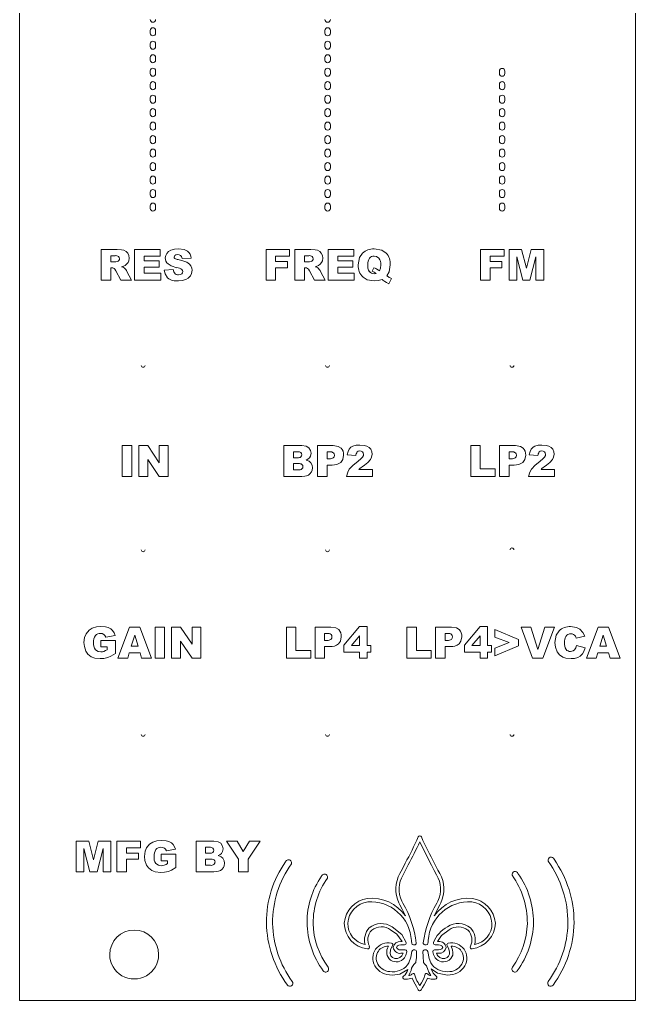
# Model space of a CAD drawing. Header units: millimetres. Extents: x 85 to 125, y -208 to -80.
# Drawn here: x 84.8 to 125.1, y -208.3 to -144.2 of the extents above; entities that cross this region are included whole.
import ezdxf

# ---------------------------------------------------------------- set-up
doc = ezdxf.new("R2010")
doc.units = ezdxf.units.MM

msp = doc.modelspace()

# ---------------------------------------------------------------- linework, layer by layer
at = {"color": 7, "linetype": 'Continuous', "lineweight": 15}
for p, q in [((84.806, -208.329), (84.806, -79.826)), ((125.107, -79.826), (125.107, -208.329)), ((93.356, -145.049), (93.356, -144.873)), ((93.709, -144.873), (93.709, -145.049)), ((104.792, -145.049), (104.792, -144.873)), ((105.145, -144.873), (105.145, -145.049)), ((93.356, -145.932), (93.356, -145.755)), ((93.709, -145.755), (93.709, -145.932)), ((104.792, -145.932), (104.792, -145.755)), ((105.145, -145.755), (105.145, -145.932)), ((93.356, -146.814), (93.356, -146.637)), ((93.709, -146.637), (93.709, -146.814)), ((104.792, -146.814), (104.792, -146.637)), ((105.145, -146.637), (105.145, -146.814)), ((93.356, -147.696), (93.356, -147.52)), ((93.709, -147.52), (93.709, -147.696)), ((104.792, -147.696), (104.792, -147.52)), ((105.145, -147.52), (105.145, -147.696)), ((116.208, -147.696), (116.208, -147.535)), ((116.561, -147.535), (116.561, -147.696)), ((93.356, -148.578), (93.356, -148.402)), ((93.709, -148.402), (93.709, -148.578)), ((104.792, -148.578), (104.792, -148.402)), ((105.145, -148.402), (105.145, -148.578)), ((116.208, -148.578), (116.208, -148.402)), ((116.561, -148.402), (116.561, -148.578)), ((93.356, -149.461), (93.356, -149.284)), ((93.709, -149.284), (93.709, -149.461)), ((104.792, -149.461), (104.792, -149.284)), ((105.145, -149.284), (105.145, -149.461)), ((116.208, -149.461), (116.208, -149.284)), ((116.561, -149.284), (116.561, -149.461)), ((93.356, -150.343), (93.356, -150.166)), ((93.709, -150.166), (93.709, -150.343)), ((104.792, -150.343), (104.792, -150.166)), ((105.145, -150.166), (105.145, -150.343)), ((116.208, -150.343), (116.208, -150.166)), ((116.561, -150.166), (116.561, -150.343)), ((93.356, -151.225), (93.356, -151.048)), ((93.709, -151.048), (93.709, -151.225)), ((104.792, -151.225), (104.792, -151.048)), ((105.145, -151.048), (105.145, -151.225)), ((116.208, -151.225), (116.208, -151.048)), ((116.561, -151.048), (116.561, -151.225)), ((93.356, -152.107), (93.356, -151.931)), ((93.709, -151.931), (93.709, -152.107)), ((104.792, -152.107), (104.792, -151.931)), ((105.145, -151.931), (105.145, -152.107)), ((116.208, -152.107), (116.208, -151.931)), ((116.561, -151.931), (116.561, -152.107)), ((93.356, -152.989), (93.356, -152.813)), ((93.709, -152.813), (93.709, -152.989)), ((104.792, -152.989), (104.792, -152.813)), ((105.145, -152.813), (105.145, -152.989)), ((116.208, -152.989), (116.208, -152.813)), ((116.561, -152.813), (116.561, -152.989)), ((93.356, -153.871), (93.356, -153.695)), ((93.709, -153.695), (93.709, -153.871)), ((104.792, -153.871), (104.792, -153.695)), ((105.145, -153.695), (105.145, -153.871)), ((116.208, -153.871), (116.208, -153.695)), ((116.561, -153.695), (116.561, -153.871)), ((93.356, -154.754), (93.356, -154.577)), ((93.709, -154.577), (93.709, -154.754)), ((104.792, -154.754), (104.792, -154.577)), ((105.145, -154.577), (105.145, -154.754)), ((116.208, -154.754), (116.208, -154.577)), ((116.561, -154.577), (116.561, -154.754)), ((93.356, -155.636), (93.356, -155.46)), ((93.709, -155.46), (93.709, -155.636)), ((104.792, -155.636), (104.792, -155.46)), ((105.145, -155.46), (105.145, -155.636)), ((116.208, -155.636), (116.208, -155.46)), ((116.561, -155.46), (116.561, -155.636)), ((93.356, -156.518), (93.356, -156.342)), ((93.709, -156.342), (93.709, -156.518)), ((104.792, -156.518), (104.792, -156.342)), ((105.145, -156.342), (105.145, -156.518)), ((116.208, -156.518), (116.208, -156.342)), ((116.561, -156.342), (116.561, -156.518)), ((90.149, -159.203), (91.19, -159.203)), ((90.149, -161.223), (90.149, -159.203)), ((90.776, -159.611), (90.776, -160.021)), ((91.051, -159.611), (90.776, -159.611)), ((92.335, -159.203), (94.008, -159.203)), ((92.335, -161.223), (92.335, -159.203)), ((92.961, -159.634), (92.961, -159.955)), ((94.008, -159.634), (92.961, -159.634)), ((94.008, -159.203), (94.008, -159.634)), ((100.934, -159.203), (102.478, -159.203)), ((100.934, -161.223), (100.934, -159.203)), ((101.561, -159.637), (101.561, -159.99)), ((102.478, -159.637), (101.561, -159.637)), ((102.478, -159.203), (102.478, -159.637)), ((102.822, -159.203), (103.863, -159.203)), ((102.822, -161.223), (102.822, -159.203)), ((103.449, -159.611), (103.449, -160.021)), ((103.724, -159.611), (103.449, -159.611)), ((105.008, -159.203), (106.681, -159.203)), ((105.008, -161.223), (105.008, -159.203)), ((105.634, -159.634), (105.634, -159.955)), ((106.681, -159.634), (105.634, -159.634)), ((106.681, -159.203), (106.681, -159.634)), ((114.965, -159.203), (116.508, -159.203)), ((114.965, -161.223), (114.965, -159.203)), ((115.592, -159.637), (115.592, -159.99)), ((116.508, -159.637), (115.592, -159.637)), ((116.508, -159.203), (116.508, -159.637)), ((116.838, -159.203), (117.659, -159.203)), ((116.838, -161.223), (116.838, -159.203)), ((117.349, -159.682), (117.349, -161.223)), ((117.742, -161.223), (117.349, -159.682)), ((117.659, -159.203), (117.975, -160.432)), ((117.975, -160.432), (118.29, -159.203)), ((118.599, -159.682), (118.205, -161.223)), ((118.29, -159.203), (119.11, -159.203)), ((118.599, -161.223), (118.599, -159.682)), ((119.11, -159.203), (119.11, -161.223)), ((90.776, -160.021), (91.04, -160.021)), ((90.776, -160.403), (90.776, -161.223)), ((90.831, -160.403), (90.776, -160.403)), ((92.961, -159.955), (93.932, -159.955)), ((92.961, -160.367), (92.961, -160.765)), ((93.932, -160.367), (92.961, -160.367)), ((93.932, -159.955), (93.932, -160.367)), ((96.032, -159.77), (95.444, -159.805)), ((101.561, -159.99), (102.344, -159.99)), ((101.561, -160.397), (101.561, -161.223)), ((102.344, -160.397), (101.561, -160.397)), ((102.344, -159.99), (102.344, -160.397)), ((103.449, -160.021), (103.713, -160.021)), ((103.449, -160.403), (103.449, -161.223)), ((103.504, -160.403), (103.449, -160.403)), ((105.634, -159.955), (106.605, -159.955)), ((105.634, -160.367), (105.634, -160.765)), ((106.605, -160.367), (105.634, -160.367)), ((106.605, -159.955), (106.605, -160.367)), ((115.592, -159.99), (116.375, -159.99)), ((115.592, -160.397), (115.592, -161.223)), ((116.375, -160.397), (115.592, -160.397)), ((116.375, -159.99), (116.375, -160.397)), ((91.431, -161.223), (91.097, -160.606)), ((91.834, -160.638), (92.136, -161.223)), ((92.961, -160.765), (94.038, -160.765)), ((94.038, -160.765), (94.038, -161.223)), ((94.266, -160.555), (94.859, -160.517)), ((104.104, -161.223), (103.77, -160.606)), ((104.507, -160.638), (104.809, -161.223)), ((105.634, -160.765), (106.711, -160.765)), ((106.711, -160.765), (106.711, -161.223)), ((107.888, -160.634), (107.986, -160.41)), ((90.776, -161.223), (90.149, -161.223)), ((92.136, -161.223), (91.431, -161.223)), ((94.038, -161.223), (92.335, -161.223)), ((101.561, -161.223), (100.934, -161.223)), ((103.449, -161.223), (102.822, -161.223)), ((104.809, -161.223), (104.104, -161.223)), ((106.711, -161.223), (105.008, -161.223)), ((109.139, -161.1), (108.966, -161.45)), ((115.592, -161.223), (114.965, -161.223)), ((117.349, -161.223), (116.838, -161.223)), ((118.205, -161.223), (117.742, -161.223)), ((119.11, -161.223), (118.599, -161.223)), ((91.528, -172.034), (92.153, -172.034)), ((91.528, -174.054), (91.528, -172.034)), ((92.153, -172.034), (92.153, -174.054)), ((92.605, -172.034), (93.188, -172.034)), ((92.605, -174.054), (92.605, -172.034)), ((93.188, -172.034), (93.949, -173.152)), ((93.949, -172.034), (94.537, -172.034)), ((93.949, -173.152), (93.949, -172.034)), ((94.537, -172.034), (94.537, -174.054)), ((102.108, -172.034), (103.277, -172.034)), ((102.108, -174.054), (102.108, -172.034)), ((102.738, -172.444), (102.738, -172.827)), ((103.014, -172.444), (102.738, -172.444)), ((104.3, -172.034), (105.337, -172.034)), ((104.3, -174.054), (104.3, -172.034)), ((104.927, -172.445), (104.927, -172.896)), ((105.104, -172.445), (104.927, -172.445)), ((114.334, -172.034), (114.958, -172.034)), ((114.334, -174.054), (114.334, -172.034)), ((114.958, -172.034), (114.958, -173.557)), ((116.213, -172.034), (117.251, -172.034)), ((116.213, -174.054), (116.213, -172.034)), ((116.84, -172.445), (116.84, -172.896)), ((117.018, -172.445), (116.84, -172.445)), ((93.192, -172.945), (93.192, -174.054)), ((93.949, -174.054), (93.192, -172.945)), ((102.738, -172.827), (103.01, -172.827)), ((102.738, -173.211), (102.738, -173.62)), ((103.055, -173.211), (102.738, -173.211)), ((104.927, -172.896), (105.08, -172.896)), ((106.812, -172.69), (106.25, -172.645)), ((116.84, -172.896), (116.993, -172.896)), ((118.726, -172.69), (118.163, -172.645)), ((102.738, -173.62), (103.057, -173.62)), ((104.927, -173.305), (104.927, -174.054)), ((105.268, -173.305), (104.927, -173.305)), ((107.016, -173.597), (107.892, -173.597)), ((107.892, -173.597), (107.892, -174.054)), ((114.958, -173.557), (115.932, -173.557)), ((115.932, -173.557), (115.932, -174.054)), ((116.84, -173.305), (116.84, -174.054)), ((117.182, -173.305), (116.84, -173.305)), ((118.93, -173.597), (119.806, -173.597)), ((119.806, -173.597), (119.806, -174.054)), ((92.153, -174.054), (91.528, -174.054)), ((93.192, -174.054), (92.605, -174.054)), ((94.537, -174.054), (93.949, -174.054)), ((103.186, -174.054), (102.108, -174.054)), ((104.927, -174.054), (104.3, -174.054)), ((107.892, -174.054), (106.208, -174.054)), ((115.932, -174.054), (114.334, -174.054)), ((116.84, -174.054), (116.213, -174.054)), ((119.806, -174.054), (118.122, -174.054)), ((91.245, -185.935), (92.005, -183.915)), ((92.005, -183.915), (92.685, -183.915)), ((92.685, -183.915), (93.445, -185.935)), ((93.668, -183.915), (94.293, -183.915)), ((93.668, -185.935), (93.668, -183.915)), ((94.293, -183.915), (94.293, -185.935)), ((94.745, -183.915), (95.328, -183.915)), ((94.745, -185.935), (94.745, -183.915)), ((95.328, -183.915), (96.089, -185.032)), ((96.089, -183.915), (96.677, -183.915)), ((96.089, -185.032), (96.089, -183.915)), ((96.677, -183.915), (96.677, -185.935)), ((102.264, -183.915), (102.888, -183.915)), ((102.264, -185.935), (102.264, -183.915)), ((102.888, -183.915), (102.888, -185.437)), ((104.143, -183.915), (105.181, -183.915)), ((104.143, -185.935), (104.143, -183.915)), ((106.035, -185.096), (107.058, -183.88)), ((107.058, -183.88), (107.547, -183.88)), ((107.547, -183.88), (107.547, -185.122)), ((110.153, -183.915), (110.777, -183.915)), ((110.153, -185.935), (110.153, -183.915)), ((110.777, -183.915), (110.777, -185.437)), ((112.033, -183.915), (113.07, -183.915)), ((112.033, -185.935), (112.033, -183.915)), ((113.925, -185.096), (114.947, -183.88)), ((114.947, -183.88), (115.437, -183.88)), ((115.437, -183.88), (115.437, -185.122)), ((115.898, -184.069), (117.465, -184.72)), ((115.898, -184.559), (115.898, -184.069)), ((118.384, -185.935), (117.621, -183.915)), ((117.621, -183.915), (118.273, -183.915)), ((118.273, -183.915), (118.728, -185.369)), ((118.728, -185.369), (119.177, -183.915)), ((119.81, -183.915), (119.06, -185.935)), ((119.177, -183.915), (119.81, -183.915)), ((121.911, -185.935), (122.67, -183.915)), ((122.67, -183.915), (123.351, -183.915)), ((123.351, -183.915), (124.11, -185.935)), ((90.113, -184.783), (91.077, -184.783)), ((90.113, -185.203), (90.113, -184.783)), ((91.05, -184.452), (90.447, -184.56)), ((91.077, -184.783), (91.077, -185.644)), ((92.337, -184.438), (92.117, -185.165)), ((92.56, -185.165), (92.337, -184.438)), ((104.77, -184.325), (104.77, -184.776)), ((104.948, -184.325), (104.77, -184.325)), ((104.77, -184.776), (104.923, -184.776)), ((107.058, -184.486), (106.518, -185.122)), ((107.058, -185.122), (107.058, -184.486)), ((112.66, -184.325), (112.66, -184.776)), ((112.838, -184.325), (112.66, -184.325)), ((112.66, -184.776), (112.813, -184.776)), ((114.947, -184.486), (114.407, -185.122)), ((114.947, -185.122), (114.947, -184.486)), ((116.85, -184.925), (115.898, -184.559)), ((117.465, -184.72), (117.465, -185.129)), ((121.791, -184.509), (121.239, -184.631)), ((123.003, -184.438), (122.782, -185.165)), ((123.226, -185.165), (123.003, -184.438)), ((90.53, -185.203), (90.113, -185.203)), ((90.53, -185.393), (90.53, -185.203)), ((92.117, -185.165), (92.56, -185.165)), ((95.333, -184.826), (95.333, -185.935)), ((96.089, -185.935), (95.333, -184.826)), ((104.77, -185.185), (104.77, -185.935)), ((105.112, -185.185), (104.77, -185.185)), ((106.035, -185.557), (106.035, -185.096)), ((106.518, -185.122), (107.058, -185.122)), ((107.547, -185.122), (107.8, -185.122)), ((107.8, -185.122), (107.8, -185.557)), ((112.66, -185.185), (112.66, -185.935)), ((113.002, -185.185), (112.66, -185.185)), ((113.925, -185.557), (113.925, -185.096)), ((114.407, -185.122), (114.947, -185.122)), ((115.437, -185.122), (115.69, -185.122)), ((115.69, -185.122), (115.69, -185.557)), ((115.898, -185.293), (116.85, -184.925)), ((117.465, -185.129), (115.898, -185.779)), ((115.898, -185.779), (115.898, -185.293)), ((121.263, -185.108), (121.81, -185.273)), ((122.782, -185.165), (123.226, -185.165)), ((91.883, -185.935), (91.245, -185.935)), ((91.981, -185.601), (91.883, -185.935)), ((92.69, -185.601), (91.981, -185.601)), ((92.791, -185.935), (92.69, -185.601)), ((93.445, -185.935), (92.791, -185.935)), ((94.293, -185.935), (93.668, -185.935)), ((95.333, -185.935), (94.745, -185.935)), ((96.677, -185.935), (96.089, -185.935)), ((103.862, -185.935), (102.264, -185.935)), ((102.888, -185.437), (103.862, -185.437)), ((103.862, -185.437), (103.862, -185.935)), ((104.77, -185.935), (104.143, -185.935)), ((107.058, -185.557), (106.035, -185.557)), ((107.058, -185.935), (107.058, -185.557)), ((107.547, -185.935), (107.058, -185.935)), ((107.547, -185.557), (107.547, -185.935)), ((107.8, -185.557), (107.547, -185.557)), ((111.752, -185.935), (110.153, -185.935)), ((110.777, -185.437), (111.752, -185.437)), ((111.752, -185.437), (111.752, -185.935)), ((112.66, -185.935), (112.033, -185.935)), ((114.947, -185.557), (113.925, -185.557)), ((114.947, -185.935), (114.947, -185.557)), ((115.437, -185.935), (114.947, -185.935)), ((115.437, -185.557), (115.437, -185.935)), ((115.69, -185.557), (115.437, -185.557)), ((119.06, -185.935), (118.384, -185.935)), ((122.548, -185.935), (121.911, -185.935)), ((122.646, -185.601), (122.548, -185.935)), ((123.355, -185.601), (122.646, -185.601)), ((123.456, -185.935), (123.355, -185.601)), ((124.11, -185.935), (123.456, -185.935)), ((88.505, -197.906), (89.326, -197.906)), ((88.505, -199.926), (88.505, -197.906)), ((89.326, -197.906), (89.643, -199.135)), ((89.643, -199.135), (89.957, -197.906)), ((89.957, -197.906), (90.778, -197.906)), ((90.778, -197.906), (90.778, -199.926)), ((91.179, -197.906), (92.722, -197.906)), ((91.179, -199.926), (91.179, -197.906)), ((92.722, -197.906), (92.722, -198.34)), ((96.352, -197.906), (97.52, -197.906)), ((96.352, -199.926), (96.352, -197.906)), ((98.342, -197.906), (99.035, -197.906)), ((99.128, -199.08), (98.342, -197.906)), ((99.035, -197.906), (99.442, -198.588)), ((99.442, -198.588), (99.85, -197.906)), ((100.54, -197.906), (99.754, -199.08)), ((99.85, -197.906), (100.54, -197.906)), ((89.016, -198.386), (89.016, -199.926)), ((89.41, -199.926), (89.016, -198.386)), ((90.266, -198.386), (89.872, -199.926)), ((90.266, -199.926), (90.266, -198.386)), ((91.806, -198.34), (91.806, -198.693)), ((92.722, -198.34), (91.806, -198.34)), ((91.806, -198.693), (92.588, -198.693)), ((92.588, -198.693), (92.588, -199.101)), ((94.074, -198.774), (95.038, -198.774)), ((94.074, -199.195), (94.074, -198.774)), ((95.011, -198.444), (94.409, -198.551)), ((95.038, -198.774), (95.038, -199.636)), ((96.982, -198.316), (96.982, -198.699)), ((97.257, -198.316), (96.982, -198.316)), ((96.982, -198.699), (97.253, -198.699)), ((91.806, -199.101), (91.806, -199.926)), ((92.588, -199.101), (91.806, -199.101)), ((94.491, -199.195), (94.074, -199.195)), ((94.491, -199.385), (94.491, -199.195)), ((96.982, -199.083), (96.982, -199.492)), ((97.298, -199.083), (96.982, -199.083)), ((96.982, -199.492), (97.3, -199.492)), ((99.128, -199.926), (99.128, -199.08)), ((99.754, -199.08), (99.754, -199.926)), ((89.016, -199.926), (88.505, -199.926)), ((89.872, -199.926), (89.41, -199.926)), ((90.778, -199.926), (90.266, -199.926)), ((91.806, -199.926), (91.179, -199.926)), ((97.429, -199.926), (96.352, -199.926)), ((99.754, -199.926), (99.128, -199.926)), ((109.691, -202.078), (109.618, -201.944)), ((109.812, -201.84), (109.885, -201.973)), ((112.114, -201.971), (112.185, -201.84)), ((112.379, -201.944), (112.307, -202.076)), ((109.755, -204.476), (109.837, -204.476)), ((112.163, -204.476), (112.224, -204.476)), ((109.999, -204.696), (109.755, -204.696)), ((109.755, -205.029), (110.047, -205.029)), ((109.904, -205.249), (109.755, -205.249)), ((110.655, -204.696), (110.577, -204.696)), ((110.585, -205.029), (110.677, -205.029)), ((111.308, -205.029), (111.415, -205.029)), ((111.422, -204.696), (111.333, -204.696)), ((111.952, -205.029), (112.224, -205.029)), ((112.224, -204.696), (112.001, -204.696)), ((112.224, -205.249), (112.096, -205.249)), ((110.989, -207.704), (110.988, -207.704)), ((125.107, -208.329), (84.806, -208.329))]:
    msp.add_line(p, q, dxfattribs=at)
at = {"color": 7, "linetype": 'Continuous', "lineweight": 15, "flags": 128}
for points in [[(91.19, -159.203), (91.471, -159.218), (91.632, -159.252)], [(91.632, -159.252), (91.785, -159.334), (91.879, -159.436)], [(91.879, -159.436), (91.954, -159.605), (91.973, -159.764)], [(91.973, -159.764), (91.95, -159.937), (91.901, -160.054)], [(94.341, -159.759), (94.37, -159.59), (94.432, -159.465)], [(94.432, -159.465), (94.561, -159.329), (94.703, -159.247)], [(94.703, -159.247), (94.948, -159.184), (95.2, -159.168)], [(95.138, -159.544), (95.033, -159.559), (94.974, -159.591)], [(95.345, -159.606), (95.243, -159.556), (95.138, -159.544)], [(95.2, -159.168), (95.576, -159.213), (95.79, -159.312)], [(95.444, -159.805), (95.401, -159.675), (95.345, -159.606)], [(103.863, -159.203), (104.144, -159.218), (104.305, -159.252)], [(104.305, -159.252), (104.458, -159.334), (104.552, -159.436)], [(104.552, -159.436), (104.627, -159.605), (104.645, -159.764)], [(104.645, -159.764), (104.623, -159.937), (104.574, -160.054)], [(106.969, -160.22), (107.055, -159.731), (107.244, -159.445)], [(108.324, -159.772), (108.17, -159.666), (108.011, -159.641)], [(108.012, -159.168), (108.504, -159.253), (108.789, -159.438)], [(90.984, -160.45), (90.903, -160.412), (90.831, -160.403)], [(91.04, -160.021), (91.112, -160.013), (91.205, -159.994)], [(91.205, -159.994), (91.267, -159.968), (91.306, -159.93)], [(91.306, -159.93), (91.338, -159.868), (91.346, -159.813)], [(91.704, -160.251), (91.595, -160.3), (91.484, -160.331)], [(91.484, -160.331), (91.59, -160.373), (91.647, -160.406)], [(91.901, -160.054), (91.804, -160.176), (91.704, -160.251)], [(95.103, -160.395), (94.717, -160.272), (94.518, -160.149)], [(95.174, -159.864), (95.559, -159.964), (95.76, -160.043)], [(95.76, -160.043), (95.928, -160.157), (96.018, -160.267)], [(96.018, -160.267), (96.083, -160.426), (96.098, -160.566)], [(103.657, -160.45), (103.576, -160.412), (103.504, -160.403)], [(103.713, -160.021), (103.785, -160.013), (103.878, -159.994)], [(103.878, -159.994), (103.94, -159.968), (103.979, -159.93)], [(103.979, -159.93), (104.011, -159.868), (104.018, -159.813)], [(104.377, -160.251), (104.268, -160.3), (104.157, -160.331)], [(104.157, -160.331), (104.263, -160.373), (104.32, -160.406)], [(104.574, -160.054), (104.477, -160.176), (104.377, -160.251)], [(108.363, -160.608), (108.423, -160.417), (108.438, -160.209)], [(109.062, -160.211), (108.993, -160.657), (108.842, -160.928)], [(91.097, -160.606), (91.031, -160.498), (90.984, -160.45)], [(91.647, -160.406), (91.695, -160.451), (91.747, -160.512)], [(91.747, -160.512), (91.806, -160.591), (91.834, -160.638)], [(94.49, -161.059), (94.322, -160.803), (94.266, -160.555)], [(94.859, -160.517), (94.894, -160.658), (94.938, -160.738)], [(95.214, -160.86), (95.344, -160.841), (95.42, -160.798)], [(95.492, -160.652), (95.47, -160.57), (95.423, -160.512)], [(95.991, -160.924), (95.844, -161.083), (95.69, -161.173)], [(96.098, -160.566), (96.065, -160.774), (95.991, -160.924)], [(103.77, -160.606), (103.704, -160.498), (103.657, -160.45)], [(104.32, -160.406), (104.368, -160.451), (104.42, -160.512)], [(104.42, -160.512), (104.479, -160.591), (104.507, -160.638)], [(108.009, -161.257), (107.555, -161.182), (107.283, -161.018)], [(108.136, -160.778), (108.02, -160.695), (107.888, -160.634)], [(107.986, -160.41), (108.067, -160.429), (108.115, -160.447)], [(108.016, -160.79), (108.085, -160.786), (108.136, -160.778)], [(108.115, -160.447), (108.194, -160.494), (108.295, -160.563)], [(108.295, -160.563), (108.332, -160.588), (108.363, -160.608)], [(108.842, -160.928), (108.947, -161), (108.995, -161.03)], [(108.995, -161.03), (109.066, -161.067), (109.139, -161.1)], [(95.69, -161.173), (95.443, -161.241), (95.204, -161.257)], [(108.527, -161.168), (108.263, -161.24), (108.009, -161.257)], [(108.707, -161.299), (108.587, -161.215), (108.527, -161.168)], [(108.966, -161.45), (108.82, -161.372), (108.707, -161.299)], [(103.277, -172.034), (103.562, -172.08), (103.726, -172.179)], [(103.726, -172.179), (103.852, -172.363), (103.882, -172.537)], [(103.882, -172.537), (103.847, -172.722), (103.77, -172.845)], [(105.337, -172.034), (105.664, -172.085), (105.845, -172.196)], [(105.406, -172.672), (105.386, -172.575), (105.343, -172.511)], [(106.25, -172.645), (106.304, -172.412), (106.371, -172.275)], [(106.371, -172.275), (106.492, -172.145), (106.62, -172.071)], [(106.62, -172.071), (106.838, -172.014), (107.064, -172)], [(107.079, -172.384), (106.971, -172.405), (106.903, -172.452)], [(107.064, -172), (107.355, -172.021), (107.525, -172.067)], [(107.251, -172.45), (107.163, -172.397), (107.079, -172.384)], [(107.319, -172.608), (107.297, -172.513), (107.251, -172.45)], [(107.525, -172.067), (107.687, -172.166), (107.784, -172.275)], [(107.878, -172.588), (107.845, -172.79), (107.77, -172.941)], [(107.784, -172.275), (107.86, -172.442), (107.878, -172.588)], [(117.251, -172.034), (117.577, -172.085), (117.759, -172.196)], [(117.32, -172.672), (117.3, -172.575), (117.257, -172.511)], [(118.163, -172.645), (118.218, -172.412), (118.285, -172.275)], [(118.285, -172.275), (118.406, -172.145), (118.533, -172.071)], [(118.533, -172.071), (118.752, -172.014), (118.978, -172)], [(118.993, -172.384), (118.885, -172.405), (118.817, -172.452)], [(118.978, -172), (119.268, -172.021), (119.439, -172.067)], [(119.164, -172.45), (119.077, -172.397), (118.993, -172.384)], [(119.233, -172.608), (119.211, -172.513), (119.164, -172.45)], [(119.439, -172.067), (119.601, -172.166), (119.698, -172.275)], [(119.792, -172.588), (119.758, -172.79), (119.684, -172.941)], [(119.698, -172.275), (119.774, -172.442), (119.792, -172.588)], [(103.77, -172.845), (103.665, -172.929), (103.553, -172.98)], [(103.553, -172.98), (103.76, -173.062), (103.873, -173.159)], [(103.873, -173.159), (103.956, -173.323), (103.976, -173.48)], [(106.014, -172.654), (105.956, -172.955), (105.83, -173.133)], [(106.384, -173.585), (106.629, -173.314), (106.934, -173.066)], [(106.934, -173.066), (107.155, -172.889), (107.25, -172.788)], [(107.25, -172.788), (107.306, -172.685), (107.319, -172.608)], [(107.77, -172.941), (107.594, -173.14), (107.377, -173.31)], [(117.928, -172.654), (117.87, -172.955), (117.744, -173.133)], [(118.298, -173.585), (118.543, -173.314), (118.848, -173.066)], [(118.848, -173.066), (119.069, -172.889), (119.164, -172.788)], [(119.164, -172.788), (119.219, -172.685), (119.233, -172.608)], [(119.684, -172.941), (119.507, -173.14), (119.291, -173.31)], [(103.284, -173.563), (103.337, -173.487), (103.35, -173.41)], [(103.903, -173.762), (103.804, -173.886), (103.703, -173.961)], [(103.976, -173.48), (103.953, -173.646), (103.903, -173.762)], [(106.208, -174.054), (106.278, -173.784), (106.384, -173.585)], [(107.15, -173.474), (107.08, -173.536), (107.016, -173.597)], [(107.377, -173.31), (107.222, -173.419), (107.15, -173.474)], [(118.122, -174.054), (118.191, -173.784), (118.298, -173.585)], [(119.064, -173.474), (118.994, -173.536), (118.93, -173.597)], [(119.291, -173.31), (119.136, -173.419), (119.064, -173.474)], [(103.466, -174.027), (103.274, -174.049), (103.186, -174.054)], [(103.703, -173.961), (103.59, -174.004), (103.466, -174.027)], [(89.156, -184.349), (89.349, -184.112), (89.556, -183.978)], [(89.556, -183.978), (89.83, -183.899), (90.108, -183.88)], [(90.108, -183.88), (90.43, -183.899), (90.609, -183.941)], [(90.609, -183.941), (90.778, -184.03), (90.885, -184.129)], [(90.885, -184.129), (90.991, -184.293), (91.05, -184.452)], [(105.181, -183.915), (105.507, -183.965), (105.689, -184.076)], [(113.07, -183.915), (113.397, -183.965), (113.578, -184.076)], [(120.866, -183.88), (121.242, -183.929), (121.466, -184.035)], [(121.466, -184.035), (121.676, -184.259), (121.791, -184.509)], [(89.02, -184.925), (89.063, -184.581), (89.156, -184.349)], [(90.321, -184.385), (90.206, -184.336), (90.095, -184.324)], [(90.447, -184.56), (90.389, -184.448), (90.321, -184.385)], [(105.25, -184.553), (105.23, -184.455), (105.186, -184.392)], [(105.857, -184.535), (105.8, -184.836), (105.673, -185.013)], [(113.139, -184.553), (113.12, -184.455), (113.076, -184.392)], [(113.747, -184.535), (113.689, -184.836), (113.563, -185.013)], [(119.845, -184.92), (119.929, -184.431), (120.112, -184.15)], [(121.051, -184.386), (120.96, -184.355), (120.881, -184.347)], [(121.179, -184.496), (121.113, -184.426), (121.051, -184.386)], [(121.239, -184.631), (121.206, -184.543), (121.179, -184.496)], [(89.144, -185.482), (89.044, -185.187), (89.02, -184.925)], [(89.769, -185.386), (89.937, -185.5), (90.113, -185.527)], [(90.312, -185.497), (90.427, -185.449), (90.53, -185.393)], [(119.996, -185.537), (119.874, -185.225), (119.845, -184.92)], [(120.859, -185.501), (121.032, -185.469), (121.13, -185.4)], [(121.13, -185.4), (121.217, -185.259), (121.263, -185.108)], [(121.81, -185.273), (121.729, -185.507), (121.636, -185.658)], [(89.496, -185.847), (89.274, -185.672), (89.144, -185.482)], [(90.082, -185.969), (89.721, -185.931), (89.496, -185.847)], [(90.587, -185.901), (90.324, -185.956), (90.082, -185.969)], [(90.113, -185.527), (90.227, -185.518), (90.312, -185.497)], [(91.077, -185.644), (90.787, -185.818), (90.587, -185.901)], [(120.357, -185.874), (120.141, -185.721), (119.996, -185.537)], [(120.895, -185.969), (120.564, -185.939), (120.357, -185.874)], [(121.342, -185.891), (121.115, -185.954), (120.895, -185.969)], [(121.636, -185.658), (121.486, -185.807), (121.342, -185.891)], [(93.117, -198.341), (93.31, -198.104), (93.517, -197.97)], [(93.517, -197.97), (93.792, -197.891), (94.07, -197.872)], [(94.07, -197.872), (94.392, -197.891), (94.571, -197.932)], [(94.571, -197.932), (94.739, -198.021), (94.846, -198.121)], [(94.846, -198.121), (94.952, -198.285), (95.011, -198.444)], [(97.52, -197.906), (97.805, -197.952), (97.969, -198.051)], [(97.969, -198.051), (98.095, -198.235), (98.125, -198.409)], [(111.769, -199.478), (111.313, -198.589), (111.002, -197.953)], [(92.981, -198.916), (93.024, -198.573), (93.117, -198.341)], [(94.283, -198.376), (94.168, -198.327), (94.056, -198.316)], [(94.409, -198.551), (94.351, -198.44), (94.283, -198.376)], [(98.014, -198.717), (97.909, -198.801), (97.796, -198.852)], [(97.796, -198.852), (98.004, -198.934), (98.116, -199.031)], [(98.125, -198.409), (98.09, -198.594), (98.014, -198.717)], [(93.106, -199.473), (93.005, -199.179), (92.981, -198.916)], [(93.457, -199.838), (93.235, -199.663), (93.106, -199.473)], [(93.73, -199.378), (93.899, -199.491), (94.074, -199.519)], [(94.074, -199.519), (94.188, -199.509), (94.274, -199.488)], [(94.274, -199.488), (94.389, -199.441), (94.491, -199.385)], [(97.527, -199.435), (97.581, -199.359), (97.593, -199.282)], [(98.116, -199.031), (98.199, -199.195), (98.219, -199.352)], [(98.219, -199.352), (98.196, -199.518), (98.146, -199.634)], [(109.699, -200.03), (109.859, -199.715), (110.045, -199.356)], [(110.241, -199.457), (110.013, -199.896), (109.898, -200.125)], [(112.1, -200.125), (111.948, -199.823), (111.769, -199.478)], [(111.965, -199.377), (112.186, -199.806), (112.298, -200.03)], [(94.044, -199.961), (93.682, -199.922), (93.457, -199.838)], [(94.549, -199.893), (94.285, -199.948), (94.044, -199.961)], [(95.038, -199.636), (94.748, -199.809), (94.549, -199.893)], [(97.709, -199.899), (97.518, -199.921), (97.429, -199.926)], [(97.946, -199.833), (97.833, -199.876), (97.709, -199.899)], [(98.146, -199.634), (98.047, -199.758), (97.946, -199.833)], [(110.058, -202.796), (109.849, -202.371), (109.691, -202.078)], [(112.307, -202.076), (112.108, -202.452), (111.94, -202.798)], [(109.837, -204.476), (109.487, -204.001), (109.087, -203.717)], [(109.189, -203.522), (109.813, -204.029), (110.104, -204.551)], [(112.913, -203.717), (112.421, -204.094), (112.163, -204.476)], [(110.468, -204.596), (110.456, -204.488), (110.446, -204.405)], [(110.736, -204.66), (110.694, -204.689), (110.655, -204.696)], [(110.765, -204.576), (110.757, -204.626), (110.736, -204.66)], [(111.252, -204.66), (111.227, -204.615), (111.224, -204.575)], [(111.333, -204.696), (111.284, -204.684), (111.252, -204.66)], [(111.554, -204.405), (111.541, -204.512), (111.532, -204.596)], [(108.946, -204.79), (108.941, -204.79), (108.937, -204.79)], [(109.218, -204.749), (109.089, -205.028), (109.058, -205.263), (109.103, -205.409), (109.208, -205.518)], [(109.755, -204.696), (109.633, -204.714), (109.542, -204.762), (109.51, -204.793), (109.49, -204.828), (109.483, -204.863)], [(109.483, -204.863), (109.489, -204.896), (109.508, -204.929), (109.537, -204.96), (109.577, -204.987), (109.657, -205.018), (109.755, -205.029)], [(109.818, -205.413), (109.871, -205.324), (109.904, -205.249)], [(110.156, -205.159), (110.087, -205.381), (109.998, -205.539)], [(110.047, -205.029), (110.099, -205.042), (110.132, -205.069)], [(110.132, -205.069), (110.155, -205.117), (110.156, -205.159)], [(110.28, -205.876), (110.421, -205.501), (110.476, -205.131)], [(110.677, -205.029), (110.724, -205.04), (110.755, -205.062)], [(110.787, -205.14), (110.771, -205.516), (110.742, -205.813)], [(110.755, -205.062), (110.781, -205.103), (110.787, -205.14)], [(111.198, -205.14), (111.208, -205.093), (111.23, -205.062)], [(111.242, -205.842), (111.207, -205.449), (111.198, -205.14)], [(111.23, -205.062), (111.27, -205.036), (111.308, -205.029)], [(111.525, -205.132), (111.602, -205.59), (111.72, -205.876)], [(111.844, -205.159), (111.847, -205.106), (111.867, -205.069)], [(112.001, -205.54), (111.894, -205.336), (111.844, -205.159)], [(111.867, -205.069), (111.911, -205.037), (111.952, -205.029)], [(112.096, -205.249), (112.139, -205.344), (112.182, -205.414)], [(112.496, -204.863), (112.49, -204.829), (112.471, -204.796), (112.442, -204.766), (112.402, -204.739), (112.322, -204.708), (112.224, -204.696)], [(112.224, -205.029), (112.346, -205.011), (112.437, -204.964), (112.469, -204.932), (112.489, -204.898), (112.496, -204.863)], [(112.791, -205.518), (112.885, -205.428), (112.934, -205.311), (112.941, -205.168), (112.891, -204.972), (112.782, -204.749)], [(113.053, -204.79), (113.137, -205.015), (113.164, -205.205), (113.149, -205.362), (113.103, -205.487), (113.038, -205.588), (112.969, -205.659), (112.91, -205.703)], [(113.062, -204.79), (113.057, -204.79), (113.053, -204.79)], [(110.742, -205.813), (110.727, -205.857), (110.703, -205.884)], [(111.292, -205.921), (111.256, -205.882), (111.242, -205.842)], [(111.53, -206.311), (111.427, -206.064), (111.292, -205.921)], [(110.209, -206.313), (109.684, -206.611), (109.182, -206.672)], [(110.424, -206.364), (110.354, -206.558), (110.278, -206.704)], [(110.568, -206.573), (110.587, -206.575), (110.601, -206.579)], [(111.715, -206.703), (111.594, -206.483), (111.53, -206.311)], [(111.751, -206.275), (111.88, -206.556), (112.07, -206.741)], [(112.818, -206.672), (112.165, -206.554), (111.751, -206.275)], [(110.491, -206.87), (110.184, -206.938), (109.985, -206.943)], [(110.691, -207.268), (110.564, -207.038), (110.491, -206.87)], [(110.882, -207.157), (110.944, -207.266), (110.994, -207.355)], [(110.994, -207.355), (111.055, -207.257), (111.101, -207.184)], [(111.101, -207.184), (111.268, -206.895), (111.32, -206.683)], [(111.511, -206.872), (111.402, -207.114), (111.286, -207.302)], [(112.012, -206.943), (111.751, -206.931), (111.511, -206.872)], [(110.889, -207.638), (110.782, -207.427), (110.691, -207.268)], [(111.286, -207.302), (111.172, -207.486), (111.088, -207.641)]]:
    msp.add_lwpolyline(points, dxfattribs=at)
at = {"color": 7, "linetype": 'Continuous', "lineweight": 15}
for centre, radius, start, end in [((93.532, -144.167), 0.176, 179.94226, 270.05774), ((93.533, -144.167), 0.176, 269.92695, 0.01579), ((104.968, -144.167), 0.176, 179.96022, 270.14282), ((104.969, -144.167), 0.176, 269.93635, 0.06366), ((93.532, -144.873), 0.176, 89.94243, 180.05757), ((93.533, -144.873), 0.176, 359.97892, 90.07834), ((104.968, -144.873), 0.176, 89.86522, 180.03174), ((104.969, -144.873), 0.176, 359.93634, 90.06365), ((93.532, -145.05), 0.176, 179.90854, 270.03419), ((93.532, -145.755), 0.176, 89.95543, 180.10183), ((93.533, -145.05), 0.176, 269.94584, 0.05416), ((93.533, -145.755), 0.176, 359.93909, 90.06091), ((104.968, -145.05), 0.176, 179.92646, 270.11931), ((104.968, -145.755), 0.176, 89.8782, 180.07603), ((104.969, -145.05), 0.176, 269.95527, 0.102), ((104.969, -145.755), 0.176, 359.89655, 90.04618), ((93.532, -145.932), 0.176, 179.94835, 270.05165), ((93.533, -145.932), 0.176, 269.93287, 0.00987), ((104.968, -145.932), 0.176, 179.96629, 270.13674), ((104.969, -145.932), 0.176, 269.94226, 0.05774), ((93.532, -146.637), 0.176, 89.94835, 180.05165), ((93.532, -146.814), 0.176, 179.90246, 270.04027), ((93.533, -146.637), 0.176, 359.98501, 90.07226), ((93.533, -146.814), 0.176, 269.93992, 0.06008), ((104.968, -146.637), 0.176, 89.87114, 180.02583), ((104.968, -146.814), 0.176, 179.92039, 270.12538), ((104.969, -146.637), 0.176, 359.94243, 90.05757), ((104.969, -146.814), 0.176, 269.94935, 0.10792), ((93.532, -147.519), 0.176, 89.96135, 180.09592), ((93.533, -147.52), 0.176, 359.94517, 90.05483), ((104.968, -147.519), 0.176, 89.88411, 180.07012), ((104.969, -147.519), 0.176, 359.90263, 90.0401), ((116.384, -147.535), 0.176, 89.92417, 180.1331), ((116.384, -147.535), 0.177, 359.98614, 89.95659), ((93.532, -147.696), 0.176, 179.94226, 270.05774), ((93.533, -147.696), 0.176, 269.92695, 0.01579), ((104.968, -147.696), 0.176, 179.96022, 270.14282), ((104.969, -147.696), 0.176, 269.93635, 0.06366), ((116.384, -147.696), 0.176, 179.88309, 270.11691), ((116.384, -147.696), 0.176, 269.9972, 0.0028), ((93.533, -148.402), 0.176, 90.02757, 180.0869), ((93.532, -148.579), 0.176, 179.94226, 270.05774), ((93.533, -148.402), 0.177, 359.9601, 89.98269), ((93.533, -148.578), 0.176, 269.92695, 0.01579), ((104.968, -148.402), 0.177, 89.95023, 180.0612), ((104.968, -148.578), 0.176, 179.96022, 270.14282), ((104.968, -148.402), 0.176, 359.91758, 89.96794), ((104.969, -148.579), 0.176, 269.93635, 0.06366), ((116.384, -148.402), 0.176, 89.96672, 180.14776), ((116.384, -148.579), 0.176, 179.88309, 270.11691), ((116.384, -148.402), 0.177, 359.97677, 89.90875), ((116.384, -148.578), 0.176, 269.9972, 0.0028), ((93.532, -149.284), 0.176, 89.94243, 180.05757), ((93.532, -149.461), 0.176, 179.94835, 270.05165), ((93.533, -149.284), 0.176, 359.97892, 90.07834), ((93.533, -149.461), 0.176, 269.93287, 0.00987), ((104.968, -149.284), 0.176, 89.86522, 180.03174), ((104.968, -149.461), 0.176, 179.96629, 270.13674), ((104.969, -149.284), 0.176, 359.93634, 90.06365), ((104.969, -149.461), 0.176, 269.94226, 0.05774), ((116.384, -149.284), 0.176, 89.8816, 180.1184), ((116.384, -149.461), 0.176, 179.88917, 270.11083), ((116.384, -149.284), 0.176, 359.99554, 90.00446), ((116.384, -149.461), 0.176, 270.00313, 359.99687), ((93.532, -150.166), 0.176, 89.94243, 180.05757), ((93.533, -150.166), 0.176, 359.97892, 90.07834), ((104.968, -150.166), 0.176, 89.86522, 180.03174), ((104.969, -150.166), 0.176, 359.93634, 90.06365), ((116.384, -150.166), 0.176, 89.8816, 180.1184), ((116.384, -150.166), 0.176, 359.99554, 90.00446), ((93.532, -150.343), 0.176, 179.94835, 270.05165), ((93.533, -150.343), 0.176, 269.93287, 0.00987), ((104.968, -150.343), 0.176, 179.96629, 270.13674), ((104.969, -150.343), 0.176, 269.94226, 0.05774), ((116.384, -150.343), 0.176, 179.88917, 270.11083), ((116.384, -150.343), 0.176, 270.00313, 359.99687), ((93.532, -151.048), 0.176, 89.94835, 180.05165), ((93.532, -151.225), 0.176, 179.94226, 270.05774), ((93.533, -151.048), 0.176, 359.98501, 90.07226), ((93.533, -151.225), 0.176, 269.92695, 0.01579), ((104.968, -151.048), 0.176, 89.87114, 180.02583), ((104.968, -151.225), 0.176, 179.96022, 270.14282), ((104.969, -151.048), 0.176, 359.94243, 90.05757), ((104.969, -151.225), 0.176, 269.93635, 0.06366), ((116.384, -151.048), 0.176, 89.88751, 180.11249), ((116.384, -151.225), 0.176, 179.88309, 270.11691), ((116.384, -151.048), 0.176, 0.00163, 89.99837), ((116.384, -151.225), 0.176, 269.9972, 0.0028), ((93.532, -151.931), 0.176, 89.94835, 180.05165), ((93.533, -151.931), 0.176, 359.98501, 90.07226), ((104.968, -151.931), 0.176, 89.87114, 180.02583), ((104.969, -151.931), 0.176, 359.94243, 90.05757), ((116.384, -151.93), 0.176, 89.88751, 180.11249), ((116.384, -151.931), 0.176, 0.00163, 89.99837), ((93.532, -152.107), 0.176, 179.94226, 270.05774), ((93.532, -152.813), 0.176, 89.94835, 180.05165), ((93.533, -152.107), 0.176, 269.92695, 0.01579), ((93.533, -152.813), 0.176, 359.98501, 90.07226), ((104.968, -152.107), 0.176, 179.96022, 270.14282), ((104.968, -152.813), 0.176, 89.87114, 180.02583), ((104.969, -152.107), 0.176, 269.93635, 0.06366), ((104.969, -152.813), 0.176, 359.94243, 90.05757), ((116.384, -152.108), 0.176, 179.88309, 270.11691), ((116.384, -152.812), 0.176, 89.88751, 180.11249), ((116.384, -152.107), 0.176, 269.9972, 0.0028), ((116.384, -152.813), 0.176, 0.00163, 89.99837), ((93.532, -152.99), 0.176, 179.94226, 270.05774), ((93.533, -152.99), 0.176, 269.92695, 0.01579), ((104.968, -152.99), 0.176, 179.96022, 270.14282), ((104.969, -152.99), 0.176, 269.93635, 0.06366), ((116.384, -152.99), 0.176, 179.88309, 270.11691), ((116.384, -152.989), 0.176, 269.9972, 0.0028), ((93.532, -153.695), 0.176, 89.94243, 180.05757), ((93.533, -153.872), 0.177, 179.9235, 269.96202), ((93.533, -153.695), 0.176, 359.97892, 90.07834), ((93.533, -153.872), 0.177, 270.01203, 0.04519), ((104.968, -153.695), 0.176, 89.86522, 180.03174), ((104.968, -153.872), 0.177, 179.94133, 270.04723), ((104.969, -153.695), 0.176, 359.93634, 90.06365), ((104.968, -153.872), 0.176, 270.02149, 0.09299), ((116.384, -153.695), 0.176, 89.8816, 180.1184), ((116.384, -153.872), 0.176, 179.86432, 270.0212), ((116.384, -153.695), 0.176, 359.99554, 90.00446), ((116.384, -153.871), 0.177, 270.08236, 0.03211), ((93.532, -154.577), 0.176, 89.94243, 180.05757), ((93.533, -154.577), 0.176, 359.97892, 90.07834), ((104.968, -154.577), 0.176, 89.86522, 180.03174), ((104.969, -154.577), 0.176, 359.93634, 90.06365), ((116.384, -154.577), 0.176, 89.8816, 180.1184), ((116.384, -154.577), 0.176, 359.99554, 90.00446), ((93.532, -154.754), 0.176, 179.94835, 270.05165), ((93.533, -154.754), 0.176, 269.93287, 0.00987), ((104.968, -154.754), 0.176, 179.96629, 270.13674), ((104.969, -154.754), 0.176, 269.94226, 0.05774), ((116.384, -154.754), 0.176, 179.88917, 270.11083), ((116.384, -154.754), 0.176, 270.00313, 359.99687), ((93.532, -155.459), 0.176, 89.94243, 180.05757), ((93.532, -155.636), 0.176, 179.94835, 270.05165), ((93.533, -155.46), 0.176, 359.97892, 90.07834), ((93.533, -155.636), 0.176, 269.93287, 0.00987), ((104.968, -155.46), 0.176, 89.86522, 180.03174), ((104.968, -155.636), 0.176, 179.96629, 270.13674), ((104.969, -155.459), 0.176, 359.93634, 90.06365), ((104.969, -155.636), 0.176, 269.94226, 0.05774), ((116.384, -155.459), 0.176, 89.8816, 180.1184), ((116.384, -155.636), 0.176, 179.88917, 270.11083), ((116.384, -155.46), 0.176, 359.99554, 90.00446), ((116.384, -155.636), 0.176, 270.00313, 359.99687), ((93.532, -156.341), 0.176, 89.94243, 180.05757), ((93.532, -156.518), 0.176, 179.94226, 270.05774), ((93.533, -156.341), 0.176, 359.97892, 90.07834), ((93.533, -156.518), 0.176, 269.92695, 0.01579), ((104.968, -156.341), 0.176, 89.86522, 180.03174), ((104.968, -156.518), 0.176, 179.96022, 270.14282), ((104.969, -156.341), 0.176, 359.93634, 90.06365), ((104.969, -156.518), 0.176, 269.93635, 0.06366), ((116.384, -156.341), 0.176, 89.8816, 180.1184), ((116.384, -156.519), 0.176, 179.88309, 270.11691), ((116.384, -156.342), 0.176, 359.99554, 90.00446), ((116.384, -156.518), 0.176, 269.9972, 0.0028), ((91.094, -159.964), 0.356, 57.7202, 96.93517), ((91.156, -159.803), 0.189, 357.0402, 47.82578), ((94.836, -159.771), 0.495, 178.70043, 229.97375), ((95.062, -159.703), 0.143, 127.93758, 179.77904), ((95.03, -159.7), 0.111, 181.54213, 233.74982), ((95.421, -159.8), 0.612, 2.79549, 52.85645), ((103.767, -159.964), 0.356, 57.7202, 96.93517), ((103.829, -159.803), 0.189, 357.0402, 47.82578), ((107.944, -160.186), 1.02, 86.1812, 133.38016), ((108, -160.024), 0.383, 88.38942, 139.38983), ((108.046, -160.136), 1.019, 355.76672, 43.20414), ((95.224, -159.39), 0.477, 236.95799, 263.92551), ((95.015, -161.13), 0.741, 56.59163, 83.16479), ((107.975, -160.284), 1.008, 176.32789, 226.65941), ((108.245, -160.28), 0.657, 172.35909, 214.9922), ((108.197, -160.135), 0.607, 143.58778, 185.42252), ((107.838, -160.132), 0.605, 352.67585, 36.49967), ((95.194, -160.533), 0.328, 218.66235, 273.35953), ((95.301, -160.648), 0.191, 308.35908, 358.72826), ((107.997, -160.408), 0.382, 220.48633, 272.87085), ((95.068, -160.362), 0.905, 230.3108, 278.61816), ((92.888, -166.788), 0.125, 180, 0), ((104.958, -166.788), 0.125, 180, 0), ((117.029, -166.788), 0.125, 180, 0), ((103.047, -172.734), 0.293, 55.49647, 96.52436), ((103.095, -172.623), 0.176, 357.4272, 47.6497), ((105.147, -172.755), 0.313, 51.23674, 97.7492), ((105.421, -172.612), 0.595, 355.92444, 44.46946), ((107.209, -172.706), 0.397, 140.21974, 177.72744), ((117.061, -172.755), 0.313, 51.18844, 97.79751), ((117.334, -172.612), 0.595, 355.92444, 44.46946), ((119.122, -172.706), 0.397, 140.21974, 177.72744), ((103.049, -172.549), 0.28, 261.96086, 305.83727), ((103.094, -173.558), 0.349, 56.90015, 96.40792), ((103.09, -172.644), 0.181, 312.93148, 4.12265), ((105.127, -172.544), 0.355, 262.3052, 305.47402), ((105.339, -172.533), 0.775, 264.7752, 309.33142), ((105.204, -172.677), 0.202, 309.71754, 1.3575), ((117.041, -172.545), 0.354, 262.25374, 305.52549), ((117.253, -172.533), 0.775, 264.7752, 309.33142), ((117.118, -172.677), 0.202, 309.63854, 1.4365), ((103.099, -173.308), 0.315, 262.28481, 305.95103), ((103.17, -173.404), 0.18, 358.34424, 50.54367), ((92.888, -178.858), 0.125, 180, 0), ((104.958, -178.858), 0.125, 180, 0), ((117.029, -178.858), 0.125, 360, 180), ((105.264, -184.493), 0.595, 355.92444, 44.46946), ((113.154, -184.493), 0.595, 355.92444, 44.46946), ((120.796, -184.874), 0.997, 85.95146, 133.34956), ((90.304, -184.854), 0.662, 144.20138, 185.55501), ((90.08, -184.737), 0.414, 87.98033, 139.1138), ((104.971, -184.424), 0.355, 262.3052, 305.47402), ((104.99, -184.636), 0.313, 51.23674, 97.7492), ((105.047, -184.558), 0.202, 309.71754, 1.3575), ((112.86, -184.425), 0.354, 262.25374, 305.52549), ((112.88, -184.635), 0.313, 51.18844, 97.79751), ((112.938, -184.558), 0.202, 309.63854, 1.4365), ((121.163, -184.857), 0.696, 150.8695, 184.89356), ((120.868, -184.718), 0.37, 87.95074, 147.39109), ((90.285, -185), 0.645, 172.68474, 216.81068), ((105.182, -184.414), 0.775, 264.78286, 309.32377), ((113.072, -184.414), 0.775, 264.7752, 309.33142), ((121.131, -185.011), 0.668, 171.819, 213.16595), ((120.839, -185.154), 0.347, 219.7266, 273.24606), ((92.888, -190.929), 0.125, 180, 0), ((104.958, -190.929), 0.125, 180, 0), ((117.029, -190.929), 0.125, 180, 0), ((111.002, -197.689), 0.114, 26.2595, 153.7405), ((84.403, -185.525), 29.135, 331.65926, 335.43157), ((73.061, -179.706), 42.101, 332.02059, 334.31526), ((137.057, -185.863), 28.5, 204.40592, 208.3054), ((94.266, -198.845), 0.662, 144.20138, 185.55501), ((94.041, -198.729), 0.414, 87.98033, 139.1138), ((97.292, -198.421), 0.28, 261.96086, 305.83727), ((97.29, -198.606), 0.293, 55.49647, 96.52436), ((97.338, -198.495), 0.176, 357.4272, 47.6497), ((97.333, -198.516), 0.181, 312.93148, 4.12265), ((94.246, -198.992), 0.645, 172.68474, 216.81068), ((97.337, -199.43), 0.349, 56.90015, 96.40792), ((97.342, -199.18), 0.315, 262.28481, 305.95103), ((97.414, -199.276), 0.18, 358.34424, 50.54367), ((107.735, -203.204), 6.775, 144.55785, 180.34118), ((108.03, -203.263), 6.67, 144.55785, 180.34118), ((102.405, -199.335), 0.199, 342.44951, 162.44951), ((119.591, -199.158), 0.199, 17.55049, 197.55049), ((113.72, -203.261), 6.972, 359.65882, 35.44215), ((114.015, -203.202), 7.077, 359.65882, 35.44215), ((104.764, -200.265), 0.199, 342.44952, 162.44952), ((111.527, -201.066), 2.101, 150.45766, 204.69752), ((111.466, -201.063), 1.827, 149.11433, 205.15627), ((110.563, -201.061), 1.799, 334.36369, 31.34274), ((110.504, -201.064), 2.071, 334.86878, 29.95544), ((117.232, -200.088), 0.199, 17.55048, 197.55048), ((112.67, -203.26), 5.366, 359.65881, 35.44215), ((112.965, -203.201), 5.471, 359.65881, 35.44216), ((108.785, -203.203), 5.169, 144.55785, 180.34119), ((109.08, -203.262), 5.064, 144.55784, 180.34119), ((107.804, -203.403), 1.751, 97.65736, 175.63751), ((107.802, -203.4), 1.528, 97.75479, 175.63209), ((107.857, -204.341), 2.689, 35.08035, 96.10951), ((107.778, -204.552), 2.672, 3.14191, 93.90821), ((104.36, -205.291), 6.444, 6.36999, 30.9861), ((117.921, -205.41), 6.749, 149.36289, 172.89173), ((114.239, -204.571), 2.69, 86.49877, 176.46576), ((114.139, -204.333), 2.681, 83.79358, 145.07879), ((114.199, -203.399), 1.527, 4.34252, 82.29965), ((114.194, -203.404), 1.752, 4.3977, 82.31974), ((108.086, -203.126), 7.127, 180.95009, 216.11995), ((108.023, -203.146), 6.665, 181.34536, 216.26642), ((109.138, -203.145), 5.522, 180.91501, 216.07857), ((109.075, -203.166), 5.061, 181.43154, 216.26776), ((107.741, -203.276), 1.683, 179.77171, 264.17546), ((107.696, -203.288), 1.417, 179.81269, 258.53589), ((108.484, -204.548), 1.245, 55.50758, 129.52415), ((113.517, -204.507), 1.212, 49.27838, 125.66359), ((114.224, -203.245), 1.718, 276.86468, 359.19982), ((114.33, -203.309), 1.392, 280.57857, 1.0697), ((112.977, -203.166), 5.061, 323.73317, 358.56753), ((112.923, -203.148), 5.514, 323.89414, 359.11227), ((114.028, -203.146), 6.666, 323.73429, 358.65392), ((113.974, -203.129), 7.119, 323.85893, 359.07103), ((92.306, -205.329), 1.6, 0.00344, 179.99656), ((108.534, -204.383), 1.158, 136.66644, 194.733), ((108.522, -204.377), 0.925, 136.70942, 206.58265), ((108.483, -204.515), 1, 52.91352, 129.44491), ((113.637, -205.177), 1.85, 116.53425, 160.22248), ((113.515, -204.552), 1.029, 51.81284, 125.79686), ((113.479, -204.377), 0.925, 333.38951, 43.28697), ((113.474, -204.381), 1.151, 345.05874, 43.51645), ((108.929, -205.583), 1.021, 78.18184, 144.14816), ((109.124, -204.692), 0.109, 25.53781, 82.46309), ((109.123, -204.693), 0.11, 329.2037, 25.88284), ((109.705, -204.919), 0.446, 83.64513, 172.70833), ((109.999, -204.586), 0.11, 269.8813, 324.13026), ((109.998, -204.586), 0.111, 324.40376, 18.22353), ((110.577, -204.586), 0.11, 185.29917, 270.17139), ((111.423, -204.586), 0.11, 269.85019, 354.67925), ((112.002, -204.586), 0.111, 161.78974, 215.58297), ((112.001, -204.586), 0.11, 215.88996, 270.09848), ((112.279, -204.913), 0.44, 6.5291, 97.11745), ((112.876, -204.693), 0.11, 154.14522, 210.76823), ((112.876, -204.692), 0.109, 97.50919, 154.48992), ((113.073, -205.576), 1.015, 35.60917, 102.04055), ((107.597, -204.844), 0.11, 256.08878, 322.13408), ((107.597, -204.844), 0.11, 322.09515, 28.37757), ((108.981, -205.568), 1.056, 146.47907, 207.87842), ((108.987, -205.568), 0.84, 146.77269, 207.71077), ((108.897, -205.538), 0.749, 86.94017, 144.95102), ((109.502, -205.171), 0.673, 145.5739, 232.19138), ((109.7, -204.813), 0.44, 186.5291, 277.11745), ((110.585, -205.139), 0.109, 89.77015, 176.12572), ((111.415, -205.139), 0.11, 3.97856, 90.11226), ((112.274, -204.806), 0.446, 263.64513, 352.70833), ((113.102, -205.538), 0.749, 35.01577, 93.06798), ((113.007, -205.568), 0.846, 332.04182, 32.97728), ((113.01, -205.568), 1.063, 331.97975, 33.26839), ((114.402, -204.843), 0.109, 151.54119, 218.01343), ((114.402, -204.844), 0.11, 217.57659, 283.88987), ((92.306, -205.329), 1.6, 179.99618, 0.00382), ((109.133, -205.407), 1.047, 211.8078, 273.05947), ((109.455, -205.124), 0.684, 237.69685, 322.66064), ((109.265, -205.274), 1.18, 266.30193, 329.34626), ((109.454, -205.121), 0.466, 238.20177, 321.23721), ((111.29, -206.548), 0.886, 131.55186, 168.02238), ((112.741, -205.264), 1.19, 210.92018, 273.41827), ((112.545, -205.126), 0.682, 217.25941, 302.41007), ((112.546, -205.118), 0.469, 219.09664, 301.51657), ((104.834, -206.278), 0.199, 216.61766, 36.61766), ((109.138, -205.396), 1.277, 211.40146, 271.95757), ((109.568, -206.199), 0.651, 303.87706, 349.8833), ((110.568, -206.684), 0.11, 89.95192, 144.23106), ((110.568, -206.683), 0.11, 359.83473, 72.44383), ((111.429, -206.683), 0.109, 107.53793, 180.18351), ((111.43, -206.683), 0.11, 35.64782, 107.77141), ((112.862, -205.396), 1.058, 267.27104, 327.45722), ((112.87, -205.41), 1.263, 267.65637, 328.64262), ((117.217, -206.278), 0.199, 143.38229, 323.38229), ((102.489, -207.208), 0.199, 216.61761, 36.61761), ((109.988, -206.833), 0.11, 121.58658, 195.08914), ((109.988, -206.834), 0.11, 194.94615, 268.48596), ((110.271, -206.409), 0.296, 271.30394, 314.61796), ((111.765, -206.496), 1.104, 189.75727, 216.80063), ((111.729, -206.4), 0.304, 226.24759, 267.25787), ((112.009, -206.833), 0.11, 271.67383, 344.12936), ((112.009, -206.833), 0.11, 344.14408, 56.75502), ((119.563, -207.208), 0.199, 143.38239, 323.38239), ((110.989, -207.593), 0.11, 203.99235, 268.99686), ((110.99, -207.594), 0.11, 269.85709, 334.43935)]:
    msp.add_arc(centre, radius, start, end, dxfattribs=at)

doc.saveas('drawing.dxf')
